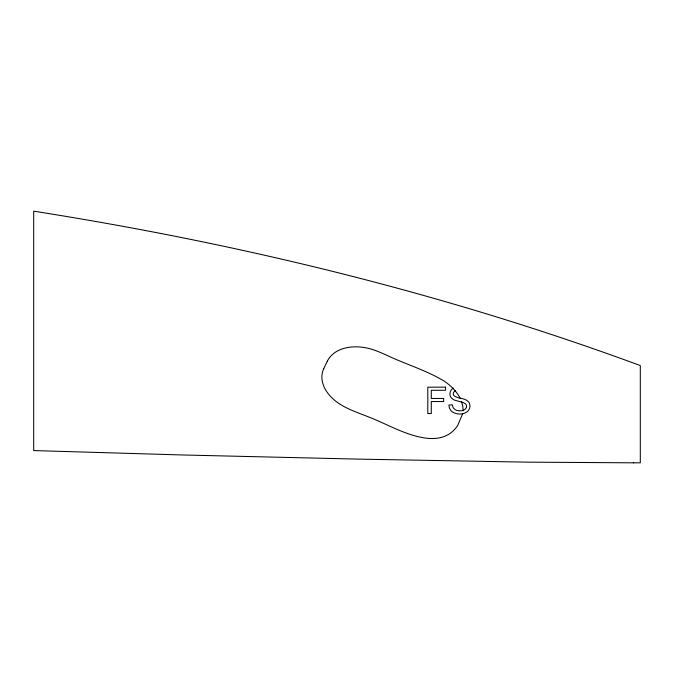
<?xml version="1.0" encoding="UTF-8"?>
<svg xmlns="http://www.w3.org/2000/svg" width="674" height="674" viewBox="0 0 674 674"><rect width="100%" height="100%" fill="white"/><g stroke="black" fill="none" stroke-linecap="round" stroke-linejoin="round"><path stroke-width="1.01" d="M463.072 410.82L462.785 406.152L461.488 401.359M462.735 413.592L457.772 425.319C439.01 454.015 396.27 428.285 375.283 419.708C358.897 412.328 337.994 407.981 327.016 392.049C322.282 385.486 320.015 376.362 323.688 368.796M327.345 361.096L323.705 368.745M327.362 361.062C334.363 347.582 352.022 345.139 365.578 347.767C372.671 349.006 379.302 351.98 385.857 354.827C405.074 364.137 426.103 370.068 444.393 381.257C450.957 385.688 456.804 391.484 460.325 398.646M455.135 390.676L453.661 392.226A3.201 3.201 0 0 0 453.316 393.346L453.442 394.745A2.873 2.873 0 0 0 453.872 395.596C457.89 399.016 464.403 397.567 468.194 401.552A6.167 6.167 0 0 1 468.818 402.336A6.268 6.268 0 0 1 469.643 404.088L469.845 405.057A7.583 7.583 0 0 1 469.896 406.607A6.976 6.976 0 0 1 469.441 408.621L468.708 410.053A7.313 7.313 0 0 1 467.655 411.334C463.569 414.906 456.98 414.737 452.498 412.008A8.181 8.181 0 0 1 450.738 410.306A8.754 8.754 0 0 1 450.047 409.27A8.661 8.661 0 0 1 449.162 406.961L448.926 405.057L452.22 404.771L453.307 408.014L455.523 409.868A8.796 8.796 0 0 0 456.888 410.407C460.03 411.258 464.597 411.14 466.256 407.829A3.682 3.682 0 0 0 466.543 406.675L466.45 405.487A3.345 3.345 0 0 0 465.414 403.76L463.156 402.538L454.537 400.112A8.964 8.964 0 0 1 453.214 399.463L451.386 397.963A5.881 5.881 0 0 1 450.064 395.293L449.954 393.49A6.555 6.555 0 0 1 450.375 391.586L451.066 390.246A6.395 6.395 0 0 1 452.06 389.067L453.349 388.114M633.67 462.827L527.649 462.153L357.709 459.104L181.609 454.95L33.7 450.577L33.7 211.164C240.037 243.718 444.191 293.19 640.3 365.561L640.3 462.819L633.67 462.827M445.581 387.162L427.796 387.162L427.796 413.533L431.284 413.533L431.284 401.552L443.661 401.552L443.661 398.444L431.284 398.444L431.284 390.28L445.581 390.28L445.581 387.162"/></g></svg>
